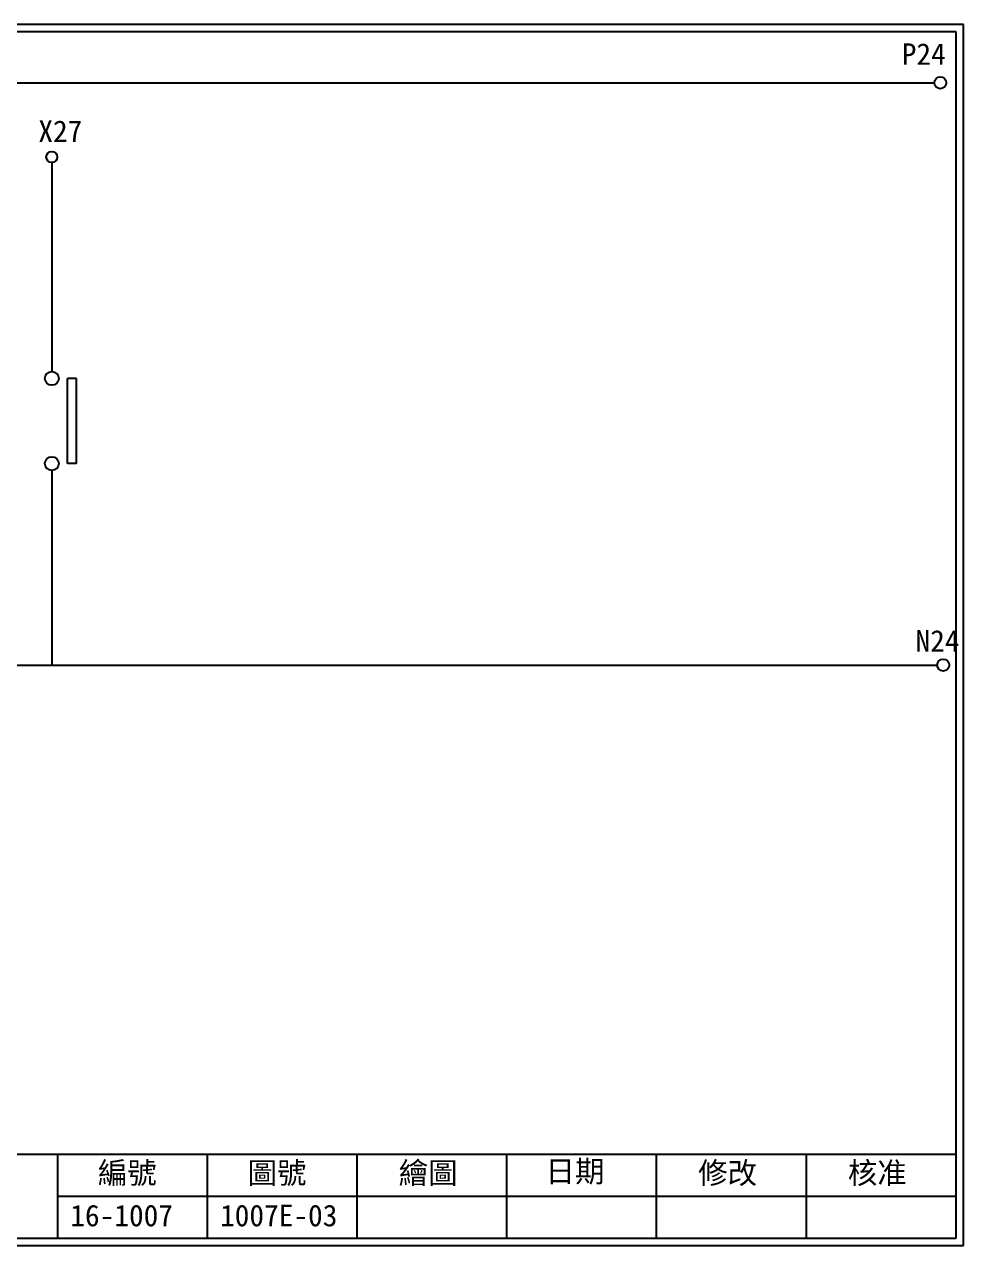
# Model space of a CAD drawing. Extents: x 325 to 612, y 3 to 207.
# Drawn here: x 455.5 to 612.3, y 3 to 207 of the extents above; entities that cross this region are included whole.
import ezdxf

# ---------------------------------------------------------------- set-up
doc = ezdxf.new("R2010")
doc.units = 0
doc.layers.get('0').update_dxf_attribs({"linetype": 'CONTINUOUS'})
doc.layers.add('圖框層', color=7, linetype='CONTINUOUS')
doc.layers.add('標尺寸層', color=3, linetype='CONTINUOUS')
doc.styles.add('STSL', font='kaiu.ttf')

msp = doc.modelspace()

# ---------------------------------------------------------------- linework, layer by layer
at = {"color": 0}
for p, q in [((464.2, 147.84), (462.7, 147.84)), ((464.2, 133.61), (462.7, 133.61))]:
    msp.add_line(p, q, dxfattribs=at)
for centre in [(608.44, 197.22), (608.92, 99.96)]:
    msp.add_circle(centre, 1, dxfattribs=at)
at = {"layer": '圖框層', "color": 0}
for p, q in [((612.32, 206.97), (325.32, 206.97)), ((612.32, 3), (612.32, 206.97)), ((611.07, 205.72), (326.57, 205.72)), ((611.07, 4.25), (611.07, 205.72)), ((326.57, 18.25), (611.07, 18.25)), ((461.07, 4.25), (461.07, 18.25)), ((486.07, 4.25), (486.07, 18.25)), ((511.07, 4.25), (511.07, 18.25)), ((536.07, 4.25), (536.07, 18.25)), ((561.07, 4.25), (561.07, 18.25)), ((586.07, 4.25), (586.07, 18.25)), ((461.07, 11.25), (611.07, 11.25)), ((326.57, 4.25), (611.07, 4.25)), ((325.32, 3), (612.32, 3))]:
    msp.add_line(p, q, dxfattribs=at)
at = {"layer": '標尺寸層', "color": 0}
for p, q in [((329.84, 197.22), (607.44, 197.22)), ((460.09, 183.91), (460.09, 148.99)), ((462.7, 133.61), (462.7, 147.84)), ((464.2, 133.61), (464.2, 147.84)), ((460.09, 132.46), (460.09, 99.96)), ((330.05, 99.96), (607.92, 99.96))]:
    msp.add_line(p, q, dxfattribs=at)
for centre, radius in [((460.09, 184.83), 0.92), ((460.09, 147.84), 1.15), ((460.09, 133.61), 1.15)]:
    msp.add_circle(centre, radius, dxfattribs=at)

# ---------------------------------------------------------------- texts
at = {"layer": '圖框層', "color": 0, "style": 'STSL'}
for s, p in [('P24', (602, 200.22)), ('X27', (457.84, 187.33)), ('N24', (604.3, 102.2)), ('編號', (467.78, 13.34)), ('圖號', (492.78, 13.34)), ('繪圖', (518.01, 13.34)), ('日期', (542.54, 13.59)), ('修改', (568.01, 13.34)), ('核准', (593.01, 13.34)), ('16-1007', (463.18, 6.22)), ('1007E-03', (488.18, 6.22))]:
    msp.add_text(s, height=3.6, dxfattribs=at).set_placement(p)

doc.saveas('drawing.dxf')
